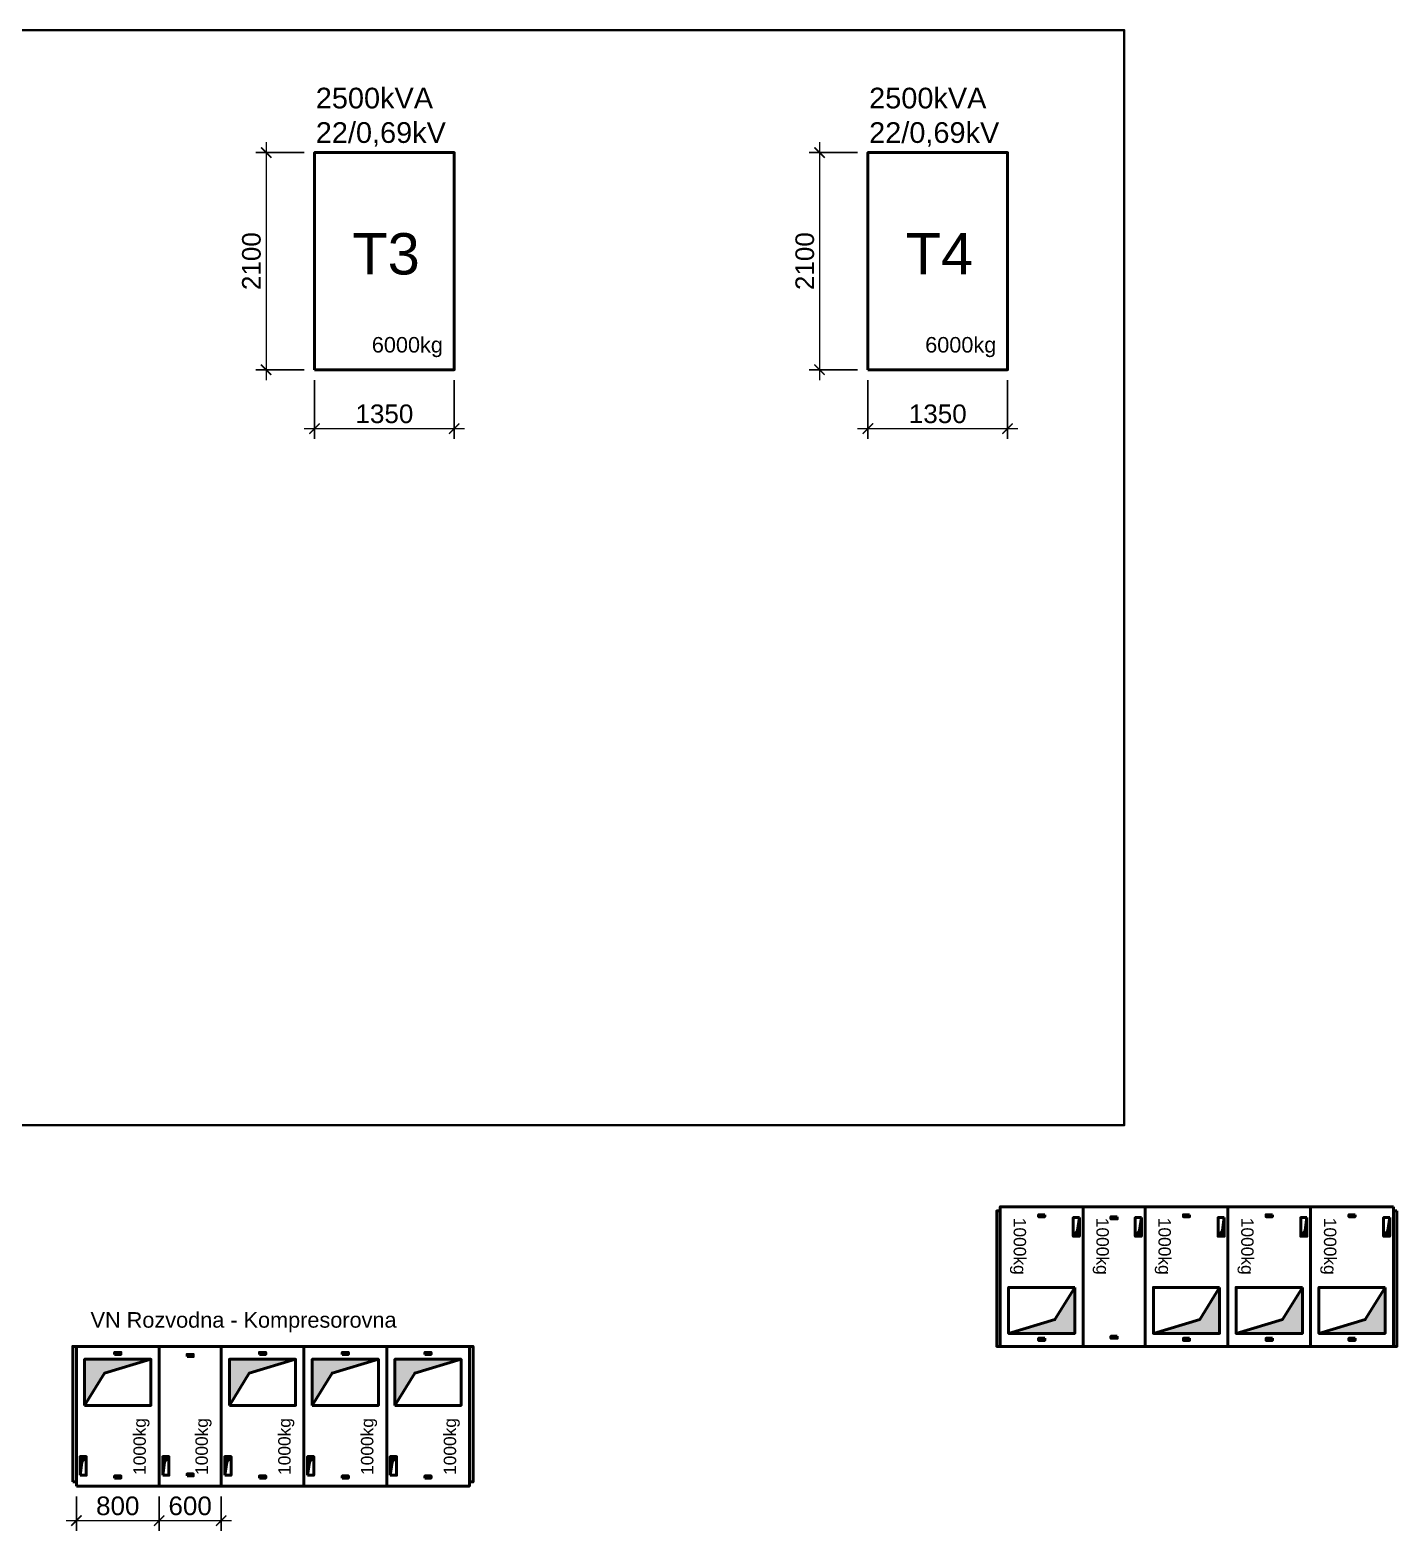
# Model space of a CAD drawing. Header units: millimetres. Extents: x 29247 to 64688, y 20262 to 44025.
# Drawn here: x 51472 to 64688, y 29415 to 43925 of the extents above; entities that cross this region are included whole.
import ezdxf
from ezdxf.enums import TextEntityAlignment as Align

# ---------------------------------------------------------------- set-up
doc = ezdxf.new("R2010")
doc.units = ezdxf.units.MM
for name, color, linetype, lineweight in [('.-KOTY', 7, 'Continuous', 15), ('.-POPIS1', 7, 'Continuous', 18), ('ROZVADĚČ VN', 5, 'Continuous', 50), ('STAVBA', 250, 'Continuous', 35), ('Transformátor', 191, 'Continuous', 50)]:
    doc.layers.add(name, color=color, linetype=linetype, lineweight=lineweight)
doc.styles.add('ARIALCE', font='arial.ttf')
doc.styles.get("Standard").update_dxf_attribs({"font": 'arial.ttf'})
doc.dimstyles.new('1-100', dxfattribs={"dimtxt": 180, "dimasz": 100, "dimexe": 100, "dimexo": 100, "dimgap": 50, "dimtad": 1, "dimdec": 0, "dimrnd": 1, "dimtxsty": 'ARIALCE', "dimblk": 'ARCHTICK', "dimcen": 1, "dimdle": 100, "dimclrd": 256, "dimclrt": 256, "dimadec": 0, "dimazin": 0, "dimtfac": 1, "dimtdec": 0, "dimtix": 1, "dimtmove": 2, "dimatfit": 0, "dimldrblk": 'ARCHTICK', "dimfxl": 800, "dimfxlon": 1, "dimtfill": 1, "dimlwd": -1, "dimarcsym": 0})

# ---------------------------------------------------------------- blocks, each defined once
blk = doc.blocks.new('_ArchTick')
at = {"color": 0, "linetype": 'ByBlock', "const_width": 0.15}
blk.add_lwpolyline([(-0.5, -0.5), (0.5, 0.5)], dxfattribs=at)
blk = doc.blocks.new('*D16')
at = {"layer": '.-KOTY'}
blk.add_line((53755, 42841), (53755, 40541), dxfattribs=at)
at = {"layer": '.-KOTY', "color": 0, "lineweight": -2}
for p, q in [((54123, 42741), (53655, 42741)), ((54123, 40641), (53655, 40641))]:
    blk.add_line(p, q, dxfattribs=at)
at = {"layer": 'DEFPOINTS', "color": 0}
for p in [(54223, 42741), (53755, 40641), (54223, 40641)]:
    blk.add_point(p, dxfattribs=at)
at = {"layer": '.-KOTY', "xscale": 100, "yscale": 100, "zscale": 100}
for p, rotation in [((53755, 42741), 90), ((53755, 40641), 270)]:
    blk.add_blockref('_ArchTick', p, dxfattribs=dict(at, rotation=rotation))
at = {"layer": '.-KOTY', "insert": (53613, 41691), "char_height": 180, "attachment_point": 5, "rotation": 90, "style": 'ARIALCE', "bg_fill": 3, "box_fill_scale": 1.1, "bg_fill_color": 257, "bg_fill_transparency": 0}
blk.add_mtext('2100', dxfattribs=at)
blk = doc.blocks.new('*D17')
at = {"layer": '.-KOTY', "color": 0, "lineweight": -2}
for p, q in [((54223, 40541), (54223, 39972)), ((55573, 40541), (55573, 39972))]:
    blk.add_line(p, q, dxfattribs=at)
at = {"layer": '.-KOTY'}
blk.add_line((54123, 40072), (55673, 40072), dxfattribs=at)
at = {"layer": 'DEFPOINTS', "color": 0}
for p in [(54223, 40641), (55573, 40641), (55573, 40072)]:
    blk.add_point(p, dxfattribs=at)
at = {"layer": '.-KOTY', "xscale": 100, "yscale": 100, "zscale": 100, "rotation": 180}
blk.add_blockref('_ArchTick', (54223, 40072), dxfattribs=at)
at = {"layer": '.-KOTY', "xscale": 100, "yscale": 100, "zscale": 100}
blk.add_blockref('_ArchTick', (55573, 40072), dxfattribs=at)
at = {"layer": '.-KOTY', "insert": (54898, 40214), "char_height": 180, "attachment_point": 5, "style": 'ARIALCE', "bg_fill": 3, "box_fill_scale": 1.1, "bg_fill_color": 257, "bg_fill_transparency": 0}
blk.add_mtext('1350', dxfattribs=at)
blk = doc.blocks.new('*D18')
at = {"layer": '.-KOTY'}
blk.add_line((59105, 42841), (59105, 40541), dxfattribs=at)
at = {"layer": '.-KOTY', "color": 0, "lineweight": -2}
for p, q in [((59473, 42741), (59005, 42741)), ((59473, 40641), (59005, 40641))]:
    blk.add_line(p, q, dxfattribs=at)
at = {"layer": 'DEFPOINTS', "color": 0}
for p in [(59573, 42741), (59105, 40641), (59573, 40641)]:
    blk.add_point(p, dxfattribs=at)
at = {"layer": '.-KOTY', "xscale": 100, "yscale": 100, "zscale": 100}
for p, rotation in [((59105, 42741), 90), ((59105, 40641), 270)]:
    blk.add_blockref('_ArchTick', p, dxfattribs=dict(at, rotation=rotation))
at = {"layer": '.-KOTY', "insert": (58963, 41691), "char_height": 180, "attachment_point": 5, "rotation": 90, "style": 'ARIALCE', "bg_fill": 3, "box_fill_scale": 1.1, "bg_fill_color": 257, "bg_fill_transparency": 0}
blk.add_mtext('2100', dxfattribs=at)
blk = doc.blocks.new('*D19')
at = {"layer": '.-KOTY', "color": 0, "lineweight": -2}
for p, q in [((59573, 40541), (59573, 39972)), ((60923, 40541), (60923, 39972))]:
    blk.add_line(p, q, dxfattribs=at)
at = {"layer": '.-KOTY'}
blk.add_line((59473, 40072), (61023, 40072), dxfattribs=at)
at = {"layer": 'DEFPOINTS', "color": 0}
for p in [(59573, 40641), (60923, 40641), (60923, 40072)]:
    blk.add_point(p, dxfattribs=at)
at = {"layer": '.-KOTY', "xscale": 100, "yscale": 100, "zscale": 100, "rotation": 180}
blk.add_blockref('_ArchTick', (59573, 40072), dxfattribs=at)
at = {"layer": '.-KOTY', "xscale": 100, "yscale": 100, "zscale": 100}
blk.add_blockref('_ArchTick', (60923, 40072), dxfattribs=at)
at = {"layer": '.-KOTY', "insert": (60248, 40214), "char_height": 180, "attachment_point": 5, "style": 'ARIALCE', "bg_fill": 3, "box_fill_scale": 1.1, "bg_fill_color": 257, "bg_fill_transparency": 0}
blk.add_mtext('1350', dxfattribs=at)
blk = doc.blocks.new('*D39')
at = {"layer": '.-POPIS1', "color": 0, "lineweight": -2}
for p, q in [((51920, 29750), (51920, 29415)), ((52720, 29750), (52720, 29415))]:
    blk.add_line(p, q, dxfattribs=at)
at = {"layer": '.-POPIS1'}
blk.add_line((51820, 29515), (52820, 29515), dxfattribs=at)
at = {"layer": 'DEFPOINTS', "color": 0}
for p in [(51920, 29850), (52720, 29850), (52720, 29515)]:
    blk.add_point(p, dxfattribs=at)
at = {"layer": '.-POPIS1', "xscale": 100, "yscale": 100, "zscale": 100, "rotation": 180}
blk.add_blockref('_ArchTick', (51920, 29515), dxfattribs=at)
at = {"layer": '.-POPIS1', "xscale": 100, "yscale": 100, "zscale": 100}
blk.add_blockref('_ArchTick', (52720, 29515), dxfattribs=at)
at = {"layer": '.-POPIS1', "insert": (52320, 29657), "char_height": 180, "attachment_point": 5, "style": 'ARIALCE', "bg_fill": 3, "box_fill_scale": 1.1, "bg_fill_color": 257, "bg_fill_transparency": 0}
blk.add_mtext('800', dxfattribs=at)
blk = doc.blocks.new('*D40')
at = {"layer": '.-POPIS1', "color": 0, "lineweight": -2}
for p, q in [((52720, 29750), (52720, 29415)), ((53320, 29750), (53320, 29415))]:
    blk.add_line(p, q, dxfattribs=at)
at = {"layer": '.-POPIS1'}
blk.add_line((52620, 29515), (53420, 29515), dxfattribs=at)
at = {"layer": 'DEFPOINTS', "color": 0}
for p in [(52720, 29850), (53320, 29850)]:
    blk.add_point(p, dxfattribs=at)
at = {"layer": '.-POPIS1', "xscale": 100, "yscale": 100, "zscale": 100, "rotation": 180}
blk.add_blockref('_ArchTick', (52720, 29515), dxfattribs=at)
at = {"layer": '.-POPIS1', "xscale": 100, "yscale": 100, "zscale": 100}
blk.add_blockref('_ArchTick', (53320, 29515), dxfattribs=at)
at = {"layer": '.-POPIS1', "insert": (53020, 29657), "char_height": 180, "attachment_point": 5, "style": 'ARIALCE', "bg_fill": 3, "box_fill_scale": 1.1, "bg_fill_color": 257, "bg_fill_transparency": 0}
blk.add_mtext('600', dxfattribs=at)
at = {"layer": 'DEFPOINTS', "color": 0}
blk.add_point((53320, 29515), dxfattribs=at)

msp = doc.modelspace()

# ---------------------------------------------------------------- hatches: boundary and pattern name
at = {"layer": 'ROZVADĚČ VN'}
for points in [[(61617.7, 32444.7), (61599.7, 32318.7), (61557.7, 32264.7), (61617.7, 32264.7)], [(62217.7, 32444.7), (62199.7, 32318.7), (62157.7, 32264.7), (62217.7, 32264.7)], [(63017.7, 32444.7), (62999.7, 32318.7), (62957.7, 32264.7), (63017.7, 32264.7)], [(63817.7, 32444.7), (63799.7, 32318.7), (63757.7, 32264.7), (63817.7, 32264.7)], [(64617.7, 32444.7), (64599.7, 32318.7), (64557.7, 32264.7), (64617.7, 32264.7)], [(61572.7, 31769.7), (61572.7, 31324.7), (60932.7, 31324.7), (61380.7, 31458.2)], [(62972.7, 31769.7), (62972.7, 31324.7), (62332.7, 31324.7), (62780.7, 31458.2)], [(63772.7, 31769.7), (63772.7, 31324.7), (63132.7, 31324.7), (63580.7, 31458.2)], [(64572.7, 31769.7), (64572.7, 31324.7), (63932.7, 31324.7), (64380.7, 31458.2)], [(52000.1, 30629.7), (52000.1, 31074.7), (52640.1, 31074.7), (52192.1, 30941.2)], [(53400.1, 30629.7), (53400.1, 31074.7), (54040.1, 31074.7), (53592.1, 30941.2)], [(54200.1, 30629.7), (54200.1, 31074.7), (54840.1, 31074.7), (54392.1, 30941.2)], [(55000.1, 30629.7), (55000.1, 31074.7), (55640.1, 31074.7), (55192.1, 30941.2)], [(51955.1, 29954.7), (51973.1, 30080.7), (52015.1, 30134.7), (51955.1, 30134.7)], [(52755.1, 29954.7), (52773.1, 30080.7), (52815.1, 30134.7), (52755.1, 30134.7)], [(53355.1, 29954.7), (53373.1, 30080.7), (53415.1, 30134.7), (53355.1, 30134.7)], [(54155.1, 29954.7), (54173.1, 30080.7), (54215.1, 30134.7), (54155.1, 30134.7)], [(54955.1, 29954.7), (54973.1, 30080.7), (55015.1, 30134.7), (54955.1, 30134.7)]]:
    msp.add_hatch(color=256, dxfattribs=at).paths.add_polyline_path(points)

# ---------------------------------------------------------------- linework, layer by layer
at = {"layer": 'ROZVADĚČ VN', "linetype": 'Continuous'}
for points in [[(60852.7, 32509.7), (60817.7, 32509.7), (60817.7, 31199.7), (60852.7, 31199.7)], [(61652.7, 32549.7), (60852.7, 32549.7), (60852.7, 31199.7), (61652.7, 31199.7)], [(62252.7, 32549.7), (61652.7, 32549.7), (61652.7, 31199.7), (62252.7, 31199.7)], [(61652.7, 32509.7), (61652.7, 31199.7)], [(63052.7, 32549.7), (62252.7, 32549.7), (62252.7, 31199.7), (63052.7, 31199.7)], [(63852.7, 32549.7), (63052.7, 32549.7), (63052.7, 31199.7), (63852.7, 31199.7)], [(63052.7, 32509.7), (63052.7, 31199.7)], [(64652.7, 32549.7), (63852.7, 32549.7), (63852.7, 31199.7), (64652.7, 31199.7)], [(63852.7, 32509.7), (63852.7, 31199.7)], [(64687.7, 32509.7), (64652.7, 32509.7), (64652.7, 31199.7), (64687.7, 31199.7)], [(61282.7, 32472.7), (61222.7, 32472.7), (61222.7, 32452.7), (61282.7, 32452.7)], [(61617.7, 32444.7), (61599.7, 32318.7), (61557.7, 32264.7), (61617.7, 32264.7)], [(61617.7, 32444.7), (61557.7, 32444.7), (61557.7, 32264.7), (61617.7, 32264.7)], [(61982.7, 32452.7), (61922.7, 32452.7), (61922.7, 32432.7), (61982.7, 32432.7)], [(62217.7, 32444.7), (62157.7, 32444.7), (62157.7, 32264.7), (62217.7, 32264.7)], [(62217.7, 32444.7), (62199.7, 32318.7), (62157.7, 32264.7), (62217.7, 32264.7)], [(62682.7, 32472.7), (62622.7, 32472.7), (62622.7, 32452.7), (62682.7, 32452.7)], [(63017.7, 32444.7), (62957.7, 32444.7), (62957.7, 32264.7), (63017.7, 32264.7)], [(63017.7, 32444.7), (62999.7, 32318.7), (62957.7, 32264.7), (63017.7, 32264.7)], [(63482.7, 32472.7), (63422.7, 32472.7), (63422.7, 32452.7), (63482.7, 32452.7)], [(63817.7, 32444.7), (63757.7, 32444.7), (63757.7, 32264.7), (63817.7, 32264.7)], [(63817.7, 32444.7), (63799.7, 32318.7), (63757.7, 32264.7), (63817.7, 32264.7)], [(64282.7, 32472.7), (64222.7, 32472.7), (64222.7, 32452.7), (64282.7, 32452.7)], [(64617.7, 32444.7), (64557.7, 32444.7), (64557.7, 32264.7), (64617.7, 32264.7)], [(64617.7, 32444.7), (64599.7, 32318.7), (64557.7, 32264.7), (64617.7, 32264.7)], [(61572.7, 31769.7), (60932.7, 31769.7), (60932.7, 31324.7), (61572.7, 31324.7)], [(61572.7, 31769.7), (61572.7, 31324.7), (60932.7, 31324.7), (61380.7, 31458.2)], [(62972.7, 31769.7), (62972.7, 31324.7), (62332.7, 31324.7), (62780.7, 31458.2)], [(62972.7, 31769.7), (62332.7, 31769.7), (62332.7, 31324.7), (62972.7, 31324.7)], [(63772.7, 31769.7), (63772.7, 31324.7), (63132.7, 31324.7), (63580.7, 31458.2)], [(63772.7, 31769.7), (63132.7, 31769.7), (63132.7, 31324.7), (63772.7, 31324.7)], [(64572.7, 31769.7), (64572.7, 31324.7), (63932.7, 31324.7), (64380.7, 31458.2)], [(64572.7, 31769.7), (63932.7, 31769.7), (63932.7, 31324.7), (64572.7, 31324.7)], [(51885.1, 29889.7), (51920.1, 29889.7), (51920.1, 31199.7), (51885.1, 31199.7)], [(51920.1, 29849.7), (52720.1, 29849.7), (52720.1, 31199.7), (51920.1, 31199.7)], [(51920.1, 31199.7), (52720.1, 31199.7)], [(52000.1, 31199.7), (52640.1, 31199.7)], [(52720.1, 29889.7), (52720.1, 31199.7)], [(52720.1, 29889.7), (52720.1, 31199.7)], [(52720.1, 31199.7), (53320.1, 31199.7)], [(52720.1, 29849.7), (53320.1, 29849.7), (53320.1, 31199.7), (52720.1, 31199.7)], [(52720.1, 29889.7), (52720.1, 31199.7)], [(52780.1, 31199.7), (53260.1, 31199.7)], [(53320.1, 29889.7), (53320.1, 31199.7)], [(53320.1, 29849.7), (54120.1, 29849.7), (54120.1, 31199.7), (53320.1, 31199.7)], [(53320.1, 31199.7), (54120.1, 31199.7)], [(53400.1, 31199.7), (54040.1, 31199.7)], [(54120.1, 29889.7), (54120.1, 31199.7)], [(54120.1, 29849.7), (54920.1, 29849.7), (54920.1, 31199.7), (54120.1, 31199.7)], [(54120.1, 31199.7), (54920.1, 31199.7)], [(54200.1, 31199.7), (54840.1, 31199.7)], [(54920.1, 29889.7), (54920.1, 31199.7)], [(54920.1, 29849.7), (55720.1, 29849.7), (55720.1, 31199.7), (54920.1, 31199.7)], [(55720.1, 29889.7), (55755.1, 29889.7), (55755.1, 31199.7), (55720.1, 31199.7)], [(61652.7, 31199.7), (60852.7, 31199.7)], [(61572.7, 31199.7), (60932.7, 31199.7)], [(61282.7, 31277.7), (61222.7, 31277.7), (61222.7, 31257.7), (61282.7, 31257.7)], [(62252.7, 31199.7), (61652.7, 31199.7)], [(62192.7, 31199.7), (61712.7, 31199.7)], [(61982.7, 31297.7), (61922.7, 31297.7), (61922.7, 31277.7), (61982.7, 31277.7)], [(62682.7, 31277.7), (62622.7, 31277.7), (62622.7, 31257.7), (62682.7, 31257.7)], [(63852.7, 31199.7), (63052.7, 31199.7)], [(63772.7, 31199.7), (63132.7, 31199.7)], [(63482.7, 31277.7), (63422.7, 31277.7), (63422.7, 31257.7), (63482.7, 31257.7)], [(64282.7, 31277.7), (64222.7, 31277.7), (64222.7, 31257.7), (64282.7, 31257.7)], [(52000.1, 30629.7), (52000.1, 31074.7), (52640.1, 31074.7), (52192.1, 30941.2)], [(52000.1, 30629.7), (52640.1, 30629.7), (52640.1, 31074.7), (52000.1, 31074.7)], [(52290.1, 31121.7), (52350.1, 31121.7), (52350.1, 31141.7), (52290.1, 31141.7)], [(52990.1, 31101.7), (53050.1, 31101.7), (53050.1, 31121.7), (52990.1, 31121.7)], [(53400.1, 30629.7), (53400.1, 31074.7), (54040.1, 31074.7), (53592.1, 30941.2)], [(53400.1, 30629.7), (54040.1, 30629.7), (54040.1, 31074.7), (53400.1, 31074.7)], [(53690.1, 31121.7), (53750.1, 31121.7), (53750.1, 31141.7), (53690.1, 31141.7)], [(54200.1, 30629.7), (54200.1, 31074.7), (54840.1, 31074.7), (54392.1, 30941.2)], [(54200.1, 30629.7), (54840.1, 30629.7), (54840.1, 31074.7), (54200.1, 31074.7)], [(54490.1, 31121.7), (54550.1, 31121.7), (54550.1, 31141.7), (54490.1, 31141.7)], [(55000.1, 30629.7), (55000.1, 31074.7), (55640.1, 31074.7), (55192.1, 30941.2)], [(55000.1, 30629.7), (55640.1, 30629.7), (55640.1, 31074.7), (55000.1, 31074.7)], [(55290.1, 31121.7), (55350.1, 31121.7), (55350.1, 31141.7), (55290.1, 31141.7)], [(51955.1, 29954.7), (52015.1, 29954.7), (52015.1, 30134.7), (51955.1, 30134.7)], [(51955.1, 29954.7), (51973.1, 30080.7), (52015.1, 30134.7), (51955.1, 30134.7)], [(52755.1, 29954.7), (52815.1, 29954.7), (52815.1, 30134.7), (52755.1, 30134.7)], [(52755.1, 29954.7), (52773.1, 30080.7), (52815.1, 30134.7), (52755.1, 30134.7)], [(53355.1, 29954.7), (53415.1, 29954.7), (53415.1, 30134.7), (53355.1, 30134.7)], [(53355.1, 29954.7), (53373.1, 30080.7), (53415.1, 30134.7), (53355.1, 30134.7)], [(54155.1, 29954.7), (54215.1, 29954.7), (54215.1, 30134.7), (54155.1, 30134.7)], [(54155.1, 29954.7), (54173.1, 30080.7), (54215.1, 30134.7), (54155.1, 30134.7)], [(54955.1, 29954.7), (55015.1, 29954.7), (55015.1, 30134.7), (54955.1, 30134.7)], [(54955.1, 29954.7), (54973.1, 30080.7), (55015.1, 30134.7), (54955.1, 30134.7)], [(52290.1, 29926.7), (52350.1, 29926.7), (52350.1, 29946.7), (52290.1, 29946.7)], [(52990.1, 29946.7), (53050.1, 29946.7), (53050.1, 29966.7), (52990.1, 29966.7)], [(53690.1, 29926.7), (53750.1, 29926.7), (53750.1, 29946.7), (53690.1, 29946.7)], [(54490.1, 29926.7), (54550.1, 29926.7), (54550.1, 29946.7), (54490.1, 29946.7)], [(55290.1, 29926.7), (55350.1, 29926.7), (55350.1, 29946.7), (55290.1, 29946.7)]]:
    msp.add_lwpolyline(points, close=True, dxfattribs=at)
at = {"layer": 'Transformátor'}
for points in [[(54223.2, 40641.3), (54223.2, 42741.3), (55573.2, 42741.3), (55573.2, 40641.3)], [(59573.2, 40641.3), (59573.2, 42741.3), (60923.2, 42741.3), (60923.2, 40641.3)]]:
    msp.add_lwpolyline(points, close=True, dxfattribs=at)

# ---------------------------------------------------------------- texts
at = {"layer": '.-POPIS1', "ltscale": 15, "attachment_point": 1}
for s, insert, char_height in [('2500kVA\\P22/0,69kV', (54234.7, 43367.5), 200), ('2500kVA\\P22/0,69kV', (59584.7, 43367.5), 200), ('6000kg', (54776.4, 40957.5), 150), ('6000kg', (60126.4, 40957.5), 150)]:
    msp.add_mtext_dynamic_manual_height_columns(s, width=1105.316, gutter_width=8.75, heights=[0], dxfattribs=dict(at, insert=insert, char_height=char_height))
at = {"layer": '.-POPIS1', "insert": (52057.4, 31530.5), "char_height": 150, "width": 9137.919, "attachment_point": 1}
msp.add_mtext('VN Rozvodna - Kompresorovna', dxfattribs=at)
at = {"layer": 'ROZVADĚČ VN', "ltscale": 15, "char_height": 120, "attachment_point": 1}
for insert, rotation in [((61101.5, 32442.6), 270), ((61901.5, 32442.6), 270), ((62501.5, 32442.6), 270), ((63301.5, 32442.6), 270), ((64101.5, 32442.6), 270), ((52471.3, 29956.9), 90), ((53071.3, 29956.9), 90), ((53871.3, 29956.9), 90), ((54671.3, 29956.9), 90), ((55471.3, 29956.9), 90)]:
    msp.add_mtext_dynamic_manual_height_columns('1000kg', width=1105.316, gutter_width=8.75, heights=[0], dxfattribs=dict(at, insert=insert, rotation=rotation))
at = {"layer": 'Transformátor', "ltscale": 15}
for s, p in [('T3', (54914.2, 41562.1)), ('T4', (60264.2, 41562.1))]:
    msp.add_text(s, height=400, dxfattribs=at).set_placement(p, align=Align.CENTER)

# ---------------------------------------------------------------- next in the draw order: dimensions: what is measured, and where the dimension line sits
at = {"layer": '.-KOTY'}
for base, p1, p2, picture, middle in [((53754.9, 40641.3), (54223.2, 42741.3), (54223.2, 40641.3), '*D16', (53613, 41691.3)), ((59104.9, 40641.3), (59573.2, 42741.3), (59573.2, 40641.3), '*D18', (58963, 41691.3))]:
    dim = msp.add_linear_dim(base=base, p1=p1, p2=p2, angle=90, dimstyle='1-100', dxfattribs=at)
    dim.commit()
    dim.dimension.update_dxf_attribs({"geometry": picture, "text_midpoint": middle})
at = {"layer": '.-POPIS1'}
dim = msp.add_linear_dim(base=(52720.1, 29515.2), p1=(51920.1, 29849.7), p2=(52720.1, 29849.7), dimstyle='1-100', dxfattribs=at)
dim.commit()
dim.dimension.update_dxf_attribs({"geometry": '*D39', "text_midpoint": (52320.1, 29657.1)})

# ---------------------------------------------------------------- next in the draw order: dimensions: what is measured, and where the dimension line sits
at = {"layer": '.-KOTY'}
for base, p1, p2, picture, middle in [((55573.2, 40072.3), (54223.2, 40641.3), (55573.2, 40641.3), '*D17', (54898.2, 40214.3)), ((60923.2, 40072.3), (59573.2, 40641.3), (60923.2, 40641.3), '*D19', (60248.2, 40214.3))]:
    dim = msp.add_linear_dim(base=base, p1=p1, p2=p2, dimstyle='1-100', dxfattribs=at)
    dim.commit()
    dim.dimension.update_dxf_attribs({"geometry": picture, "text_midpoint": middle})
at = {"layer": '.-POPIS1'}
dim = msp.add_linear_dim(base=(53320.1, 29515.2), p1=(52720.1, 29849.7), p2=(53320.1, 29849.7), dimstyle='1-100', dxfattribs=at)
dim.commit()
dim.dimension.update_dxf_attribs({"geometry": '*D40', "text_midpoint": (53020.1, 29657.1)})

# ---------------------------------------------------------------- next in the draw order: linework, layer by layer
at = {"layer": 'STAVBA'}
msp.add_lwpolyline([(29422.7, 43925.4), (62051.1, 43925.4), (62051.1, 33336.7), (29422.7, 33336.7)], close=True, dxfattribs=at)

doc.saveas('drawing.dxf')
